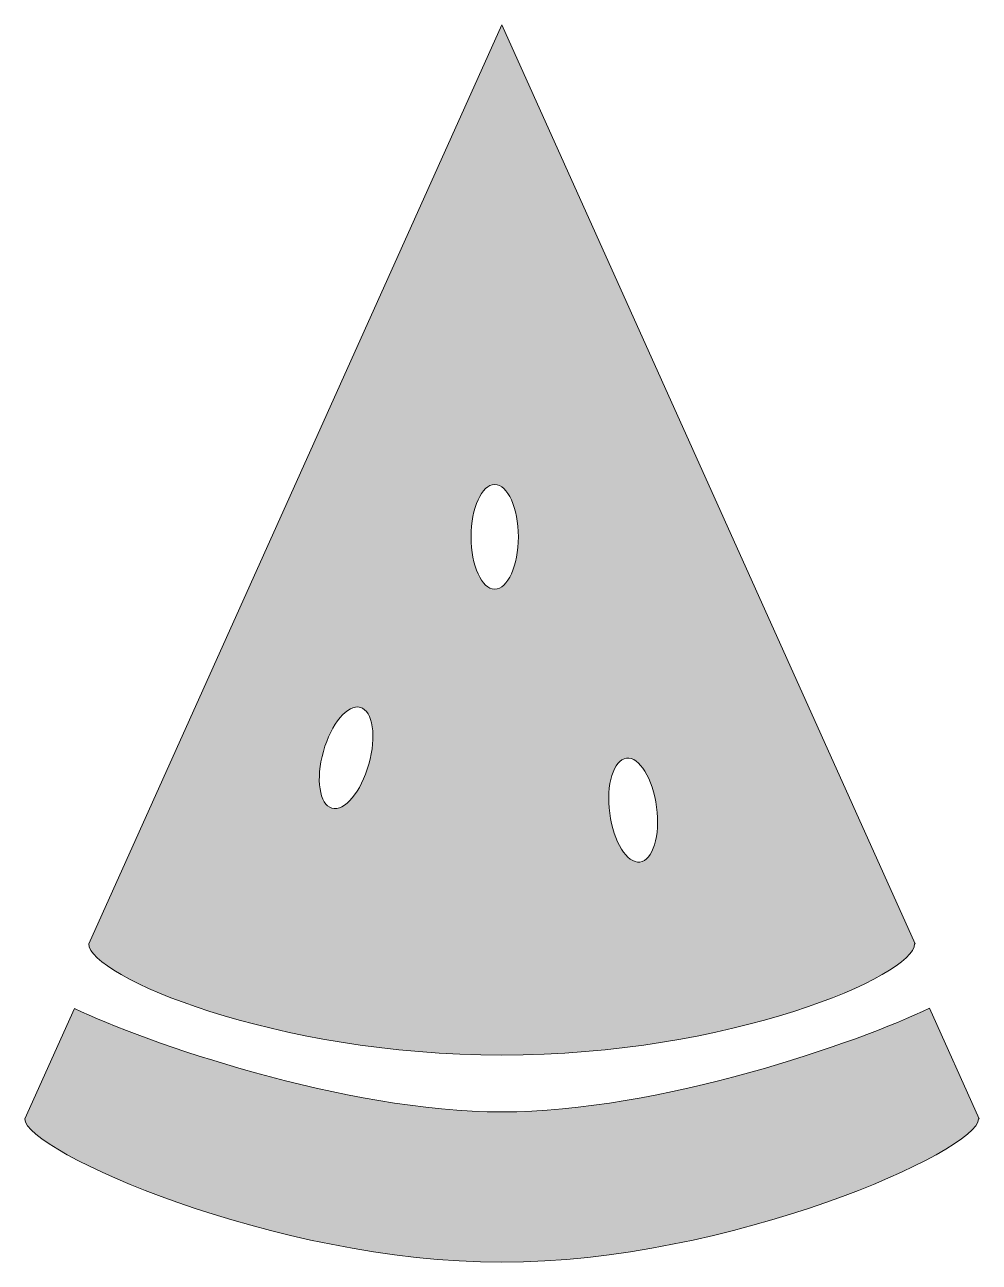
# Model space of a CAD drawing. Header units: inches. Extents: x 0 to 75.7, y 0 to 98.1.
import ezdxf

# ---------------------------------------------------------------- set-up
doc = ezdxf.new("R2010")
doc.units = ezdxf.units.IN
doc.header["$MEASUREMENT"] = 0
doc.layers.add('Layer 1', color=7, linetype='Continuous')

msp = doc.modelspace()

# ---------------------------------------------------------------- hatches: boundary and pattern name
at = {"layer": 'Layer 1', "true_color": 0xbe1e2d}
h = msp.add_hatch(color=242, dxfattribs=at)
h.dxf.hatch_style = 2
edge = h.paths.add_edge_path()
edge.add_spline(control_points=[(37.862, 16.423), (55.941, 16.423), (70.594, 22.729), (70.594, 25.245), (70.594, 25.245), (70.646, 25.245), (70.646, 25.245), (70.646, 25.245), (37.862, 98.127), (37.862, 98.127), (37.862, 98.127), (5.077, 25.245), (5.077, 25.245), (5.077, 22.729), (19.785, 16.423), (37.862, 16.423)], knot_values=[0, 0, 0, 0, 1, 1, 1, 2, 2, 2, 3, 3, 3, 4, 4, 4, 5, 5, 5, 5], degree=3, periodic=1)
edge = h.paths.add_edge_path()
edge.add_spline(control_points=[(47.731, 39.967), (48.757, 40.1), (49.831, 38.366), (50.129, 36.092), (50.424, 33.818), (49.832, 31.865), (48.806, 31.732), (47.78, 31.597), (46.705, 33.332), (46.409, 35.605), (46.112, 37.88), (46.704, 39.833), (47.731, 39.967)], knot_values=[0, 0, 0, 0, 1, 1, 1, 2, 2, 2, 3, 3, 3, 4, 4, 4, 4], degree=3, periodic=1)
edge = h.paths.add_edge_path()
edge.add_spline(control_points=[(37.285, 61.675), (38.32, 61.675), (39.16, 59.817), (39.16, 57.523), (39.16, 55.229), (38.32, 53.37), (37.285, 53.37), (36.249, 53.37), (35.409, 55.229), (35.409, 57.523), (35.409, 59.817), (36.249, 61.675), (37.285, 61.675)], knot_values=[0, 0, 0, 0, 1, 1, 1, 2, 2, 2, 3, 3, 3, 4, 4, 4, 4], degree=3, periodic=1)
edge = h.paths.add_edge_path()
edge.add_spline(control_points=[(23.693, 40.509), (24.315, 42.717), (25.629, 44.279), (26.625, 43.998), (27.62, 43.717), (27.926, 41.7), (27.303, 39.493), (26.681, 37.285), (25.367, 35.723), (24.37, 36.006), (23.373, 36.285), (23.07, 38.303), (23.693, 40.509)], knot_values=[0, 0, 0, 0, 1, 1, 1, 2, 2, 2, 3, 3, 3, 4, 4, 4, 4], degree=3, periodic=1)
h = msp.add_hatch(color=242, dxfattribs=at)
h.dxf.hatch_style = 2
edge = h.paths.add_edge_path()
edge.add_spline(control_points=[(3.942, 20.128), (3.942, 20.128), (0, 11.361), (0, 11.361), (0, 8.844), (19.785, 0), (37.862, 0), (55.941, 0), (75.671, 8.844), (75.671, 11.361), (75.671, 11.361), (75.725, 11.361), (75.725, 11.361), (75.725, 11.361), (71.774, 20.144), (71.774, 20.144), (66.248, 17.457), (50.333, 11.918), (37.862, 11.918), (25.42, 11.918), (9.495, 17.445), (3.942, 20.128)], knot_values=[0, 0, 0, 0, 1, 1, 1, 2, 2, 2, 3, 3, 3, 4, 4, 4, 5, 5, 5, 6, 6, 6, 7, 7, 7, 7], degree=3, periodic=1)

# ---------------------------------------------------------------- linework, layer by layer
at = {"layer": 'Layer 1', "lineweight": 0}
for points, knots in [([(37.862, 16.423), (55.941, 16.423), (70.594, 22.729), (70.594, 25.245), (70.594, 25.245), (70.646, 25.245), (70.646, 25.245), (70.646, 25.245), (37.862, 98.127), (37.862, 98.127), (37.862, 98.127), (5.077, 25.245), (5.077, 25.245), (5.077, 22.729), (19.785, 16.423), (37.862, 16.423)], [0, 0, 0, 0, 1, 1, 1, 2, 2, 2, 3, 3, 3, 4, 4, 4, 5, 5, 5, 5]), ([(37.285, 61.675), (38.32, 61.675), (39.16, 59.817), (39.16, 57.523), (39.16, 55.229), (38.32, 53.37), (37.285, 53.37), (36.249, 53.37), (35.409, 55.229), (35.409, 57.523), (35.409, 59.817), (36.249, 61.675), (37.285, 61.675)], [0, 0, 0, 0, 1, 1, 1, 2, 2, 2, 3, 3, 3, 4, 4, 4, 4]), ([(23.693, 40.509), (24.315, 42.717), (25.629, 44.279), (26.625, 43.998), (27.62, 43.717), (27.926, 41.7), (27.303, 39.493), (26.681, 37.285), (25.367, 35.723), (24.37, 36.006), (23.373, 36.285), (23.07, 38.303), (23.693, 40.509)], [0, 0, 0, 0, 1, 1, 1, 2, 2, 2, 3, 3, 3, 4, 4, 4, 4]), ([(47.731, 39.967), (48.757, 40.1), (49.831, 38.366), (50.129, 36.092), (50.424, 33.818), (49.832, 31.865), (48.806, 31.732), (47.78, 31.597), (46.705, 33.332), (46.409, 35.605), (46.112, 37.88), (46.704, 39.833), (47.731, 39.967)], [0, 0, 0, 0, 1, 1, 1, 2, 2, 2, 3, 3, 3, 4, 4, 4, 4]), ([(3.942, 20.128), (3.942, 20.128), (0, 11.361), (0, 11.361), (0, 8.844), (19.785, 0), (37.862, 0), (55.941, 0), (75.671, 8.844), (75.671, 11.361), (75.671, 11.361), (75.725, 11.361), (75.725, 11.361), (75.725, 11.361), (71.774, 20.144), (71.774, 20.144), (66.248, 17.457), (50.333, 11.918), (37.862, 11.918), (25.42, 11.918), (9.495, 17.445), (3.942, 20.128)], [0, 0, 0, 0, 1, 1, 1, 2, 2, 2, 3, 3, 3, 4, 4, 4, 5, 5, 5, 6, 6, 6, 7, 7, 7, 7])]:
    msp.add_open_spline(points, degree=3, knots=knots, dxfattribs=at)

doc.saveas('drawing.dxf')
